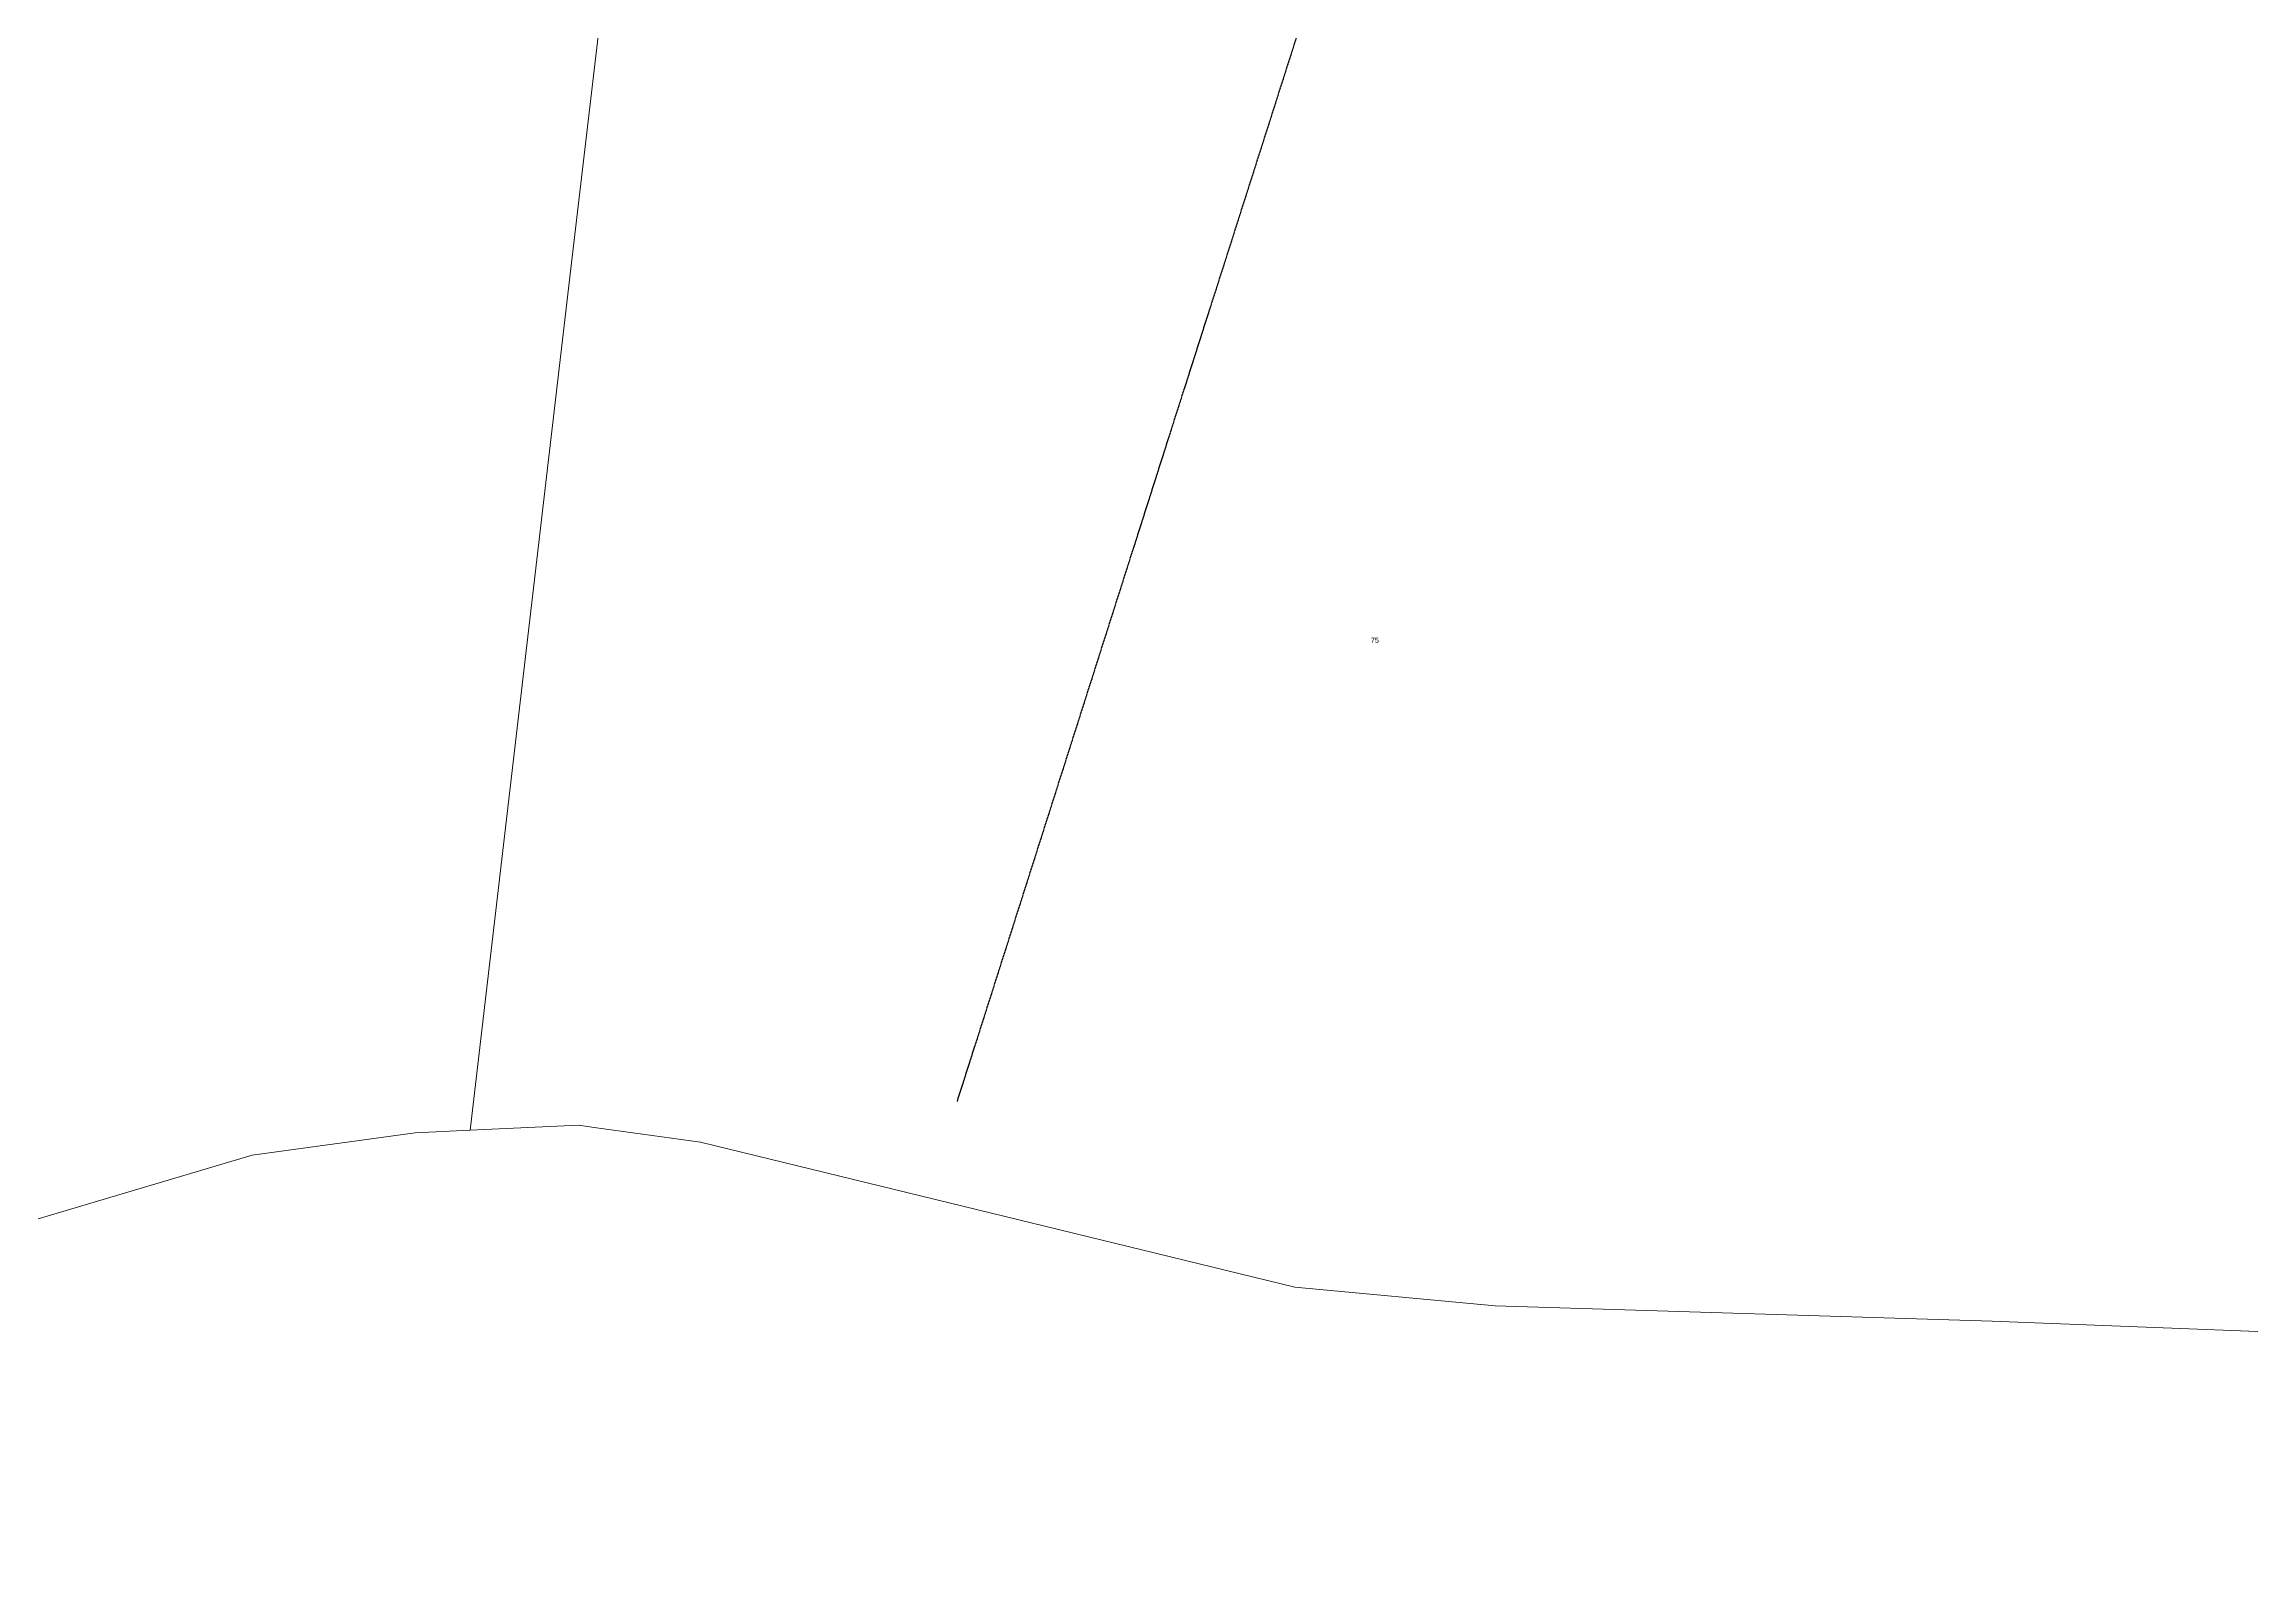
# Model space of a CAD drawing. Header units: metres. Extents: x 257881 to 262822, y 6187520 to 6191911.
# Drawn here: x 258675 to 259447, y 6187873 to 6188401 of the extents above; entities that cross this region are included whole.
import ezdxf

# ---------------------------------------------------------------- set-up
doc = ezdxf.new("R2010")
doc.units = ezdxf.units.M
doc.linetypes.add('Cable Exist OH', pattern=[1, 1, 0])
doc.layers.add('Cadastre Land Parcels_SP_EXT', color=8, linetype='Continuous', lineweight=5)
doc.layers.add('Mains_HV_EXT', color=7, linetype='Continuous')
doc.styles.get("Standard").update_dxf_attribs({"font": 'arial.ttf'})

msp = doc.modelspace()

# ---------------------------------------------------------------- linework, layer by layer
at = {"layer": 'Cadastre Land Parcels_SP_EXT', "linetype": 'Continuous'}
for points in [[(258368.13, 6187881.15), (258409.2, 6187893.54), (258546.91, 6187953.51), (258747.63, 6188013.1), (258804.65, 6188020.91), (258823.94, 6188021.85), (258859.41, 6188325.08), (258868.9, 6188406.2), (258906.41, 6188726.3), (258848.87, 6188731.61), (258697.92, 6188745.54), (258638.36, 6188843.12), (258434.27, 6188866.24), (258386.5, 6188470.16), (258314.43, 6187873.21), (258327.04, 6187873.09), (258368.13, 6187881.15)], [(259548.54, 6188316), (259550.66, 6188336.92), (259590.72, 6188662.86), (258906.41, 6188726.3), (258868.9, 6188406.2), (258859.41, 6188325.08), (258823.94, 6188021.85), (258861.79, 6188023.61), (258867.24, 6188022.86), (258904.53, 6188017.72), (259112.35, 6187966.94), (259182.43, 6187960.43), (259356.14, 6187955.15), (259511.84, 6187949.08), (259548.54, 6188316)]]:
    msp.add_lwpolyline(points, close=True, dxfattribs=at)
at = {"layer": 'Mains_HV_EXT', "linetype": 'Cable Exist OH'}
msp.add_lwpolyline([(259223.1, 6188720.45), (259178.59, 6188609.2), (259134.98, 6188473.05), (259068.68, 6188265.55), (258994.18, 6188031.91)], dxfattribs=at)

# ---------------------------------------------------------------- texts
at = {"layer": 'Cadastre Land Parcels_SP_EXT'}
msp.add_text('75', height=1.8, dxfattribs=at).set_placement((259138.92, 6188192.21))

doc.saveas('drawing.dxf')
